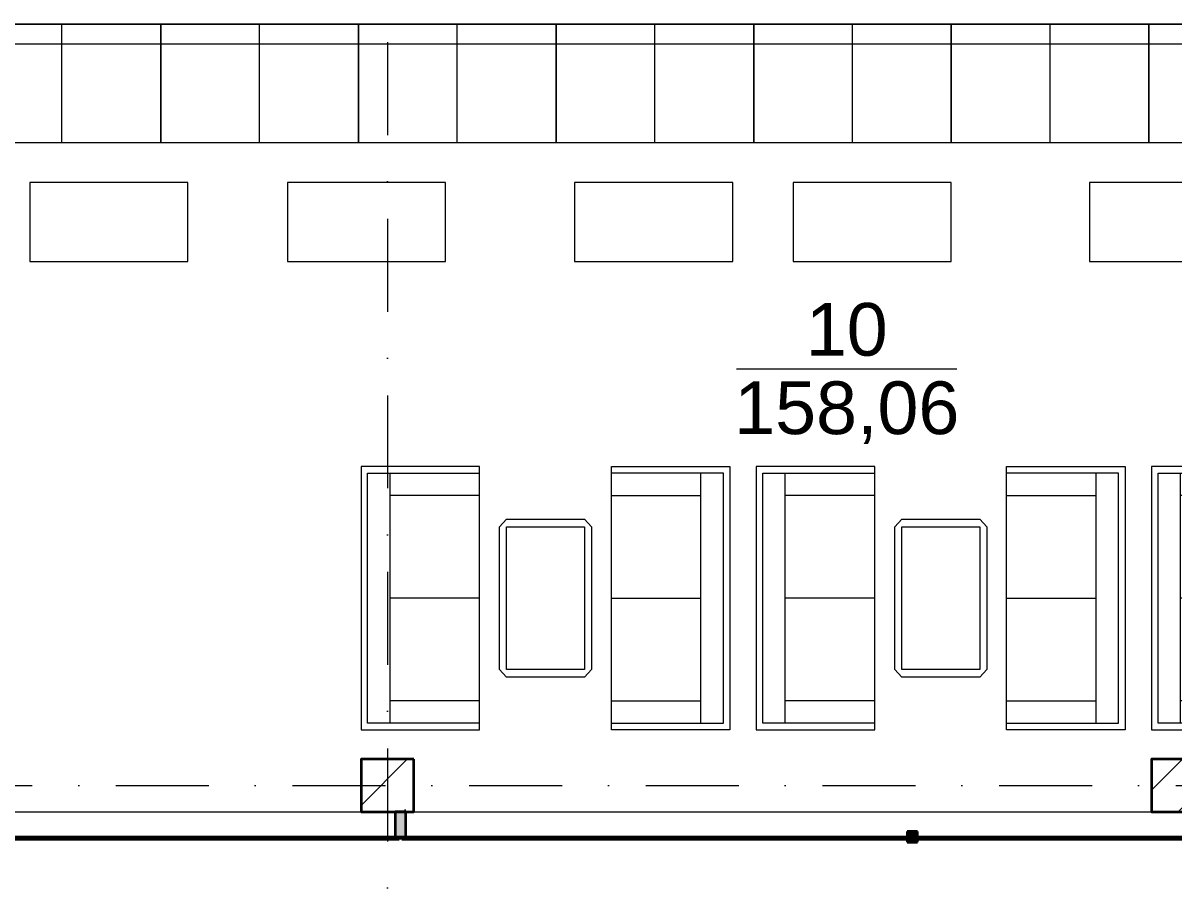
# Model space of a CAD drawing. Header units: millimetres. Extents: x -34838 to 729576, y -214038 to 121482.
# Drawn here: x 593676 to 602412, y -98516 to -91948 of the extents above; entities that cross this region are included whole.
import ezdxf
from ezdxf.enums import TextEntityAlignment as Align

# ---------------------------------------------------------------- set-up
doc = ezdxf.new("R2010")
doc.units = ezdxf.units.MM
doc.header["$MEASUREMENT"] = 0
doc.linetypes.add('Штрихпунктирная', pattern=[1340.555525, 705.555534, -352.777767, 0, -282.222223])
for name, color, linetype in [('А _ ОСІ КООРДИНАЦІЙНІ.3D', 7, 'Continuous'), ('АБ _ 0 _ СТІНИ _ ЗОВНІШНІ .3D', 7, 'Continuous'), ('АБ _ 0 _ СТІНИ _ НАВІСНІ .3D', 7, 'Continuous'), ('АБ _ 1 _ КОЛОНИ _ КБ.3D', 7, 'Continuous'), ('АП _ 0 _ МЕБЛІ .3D', 7, 'Continuous'), ('АП _ ТЕП _ ЗОНИ ПРИМІЩЕНЬ .3D', 7, 'Continuous')]:
    doc.layers.add(name, color=color, linetype=linetype)
for name, color, linetype, lineweight in [('А _ ОСІ КООРДИНАЦІЙНІ.3D_Ном._пера__105', 7, 'Continuous', 13), ('А _ ОСІ КООРДИНАЦІЙНІ.3D_Ном._пера__25', 7, 'Continuous', 0), ('АБ _ 0 _ СТІНИ _ ЗОВНІШНІ .3D_Ном._пера__87', 7, 'Continuous', 13), ('АБ _ 0 _ СТІНИ _ НАВІСНІ .3D_Ном._пера__27', 7, 'Continuous', 35), ('АБ _ 1 _ КОЛОНИ _ КБ.3D_Ном._пера__28', 7, 'Continuous', 35), ('АП _ 0 _ МЕБЛІ .3D_Ном._пера__1', 7, 'Continuous', 13), ('АП _ 0 _ МЕБЛІ .3D_Ном._пера__19', 255, 'Continuous', 13), ('Паспорта Зон ARCHICAD_Ном._пера__5', 7, 'Continuous', 0)]:
    doc.layers.add(name, color=color, linetype=linetype, lineweight=lineweight)
doc.styles.add('СГЕНЕРИР_СТИЛЬ_1', font='Arial.ttf')
pattern_1 = [(45, (518441.76, -97737.7), (-367.6955, 367.6955), []), (45, (518257.9, -97553.85), (-367.6955, 367.6955), [390, -130, 0, -130])]

# ---------------------------------------------------------------- blocks, each defined once
blk = doc.blocks.new('Кафе_10_24_1', base_point=(599928.3, -94573.3))
at = {"layer": 'Паспорта Зон ARCHICAD_Ном._пера__5', "color": 7, "linetype": 'Continuous', "lineweight": 0}
blk.add_line((599092.7, -94573.3), (600764, -94573.3), dxfattribs=at)
at = {"layer": 'Паспорта Зон ARCHICAD_Ном._пера__5', "color": 7, "lineweight": 0, "style": 'СГЕНЕРИР_СТИЛЬ_1'}
for tag, p in [('ROOM_NUMBER', (599928.3, -94273.7)), ('ROOM_AREA', (599928.3, -94869.2))]:
    blk.add_attdef(tag, text='', height=400, dxfattribs=at).set_placement(p, align=Align.MIDDLE_CENTER)
blk = doc.blocks.new('Навесная Стена_5_1', base_point=(518441.8, -97737.7))
at = {"layer": 'АБ _ 0 _ СТІНИ _ НАВІСНІ .3D', "linetype": 'Continuous', "lineweight": 0, "true_color": 0x000000}
for points in [[(596581.8, -98127.7), (596581.8, -97937.7), (596501.8, -97937.7), (596501.8, -98127.7)], [(600465.6, -98167.7), (600465.6, -98087.7), (600385.6, -98087.7), (600385.6, -98167.7)]]:
    blk.add_hatch(color=18, dxfattribs=at).paths.add_polyline_path(points)
at = {"layer": 'АБ _ 0 _ СТІНИ _ НАВІСНІ .3D_Ном._пера__27', "color": 7, "linetype": 'Continuous', "lineweight": 35}
for p, q in [((596581.8, -97937.7), (596501.8, -97937.7)), ((596501.8, -97937.7), (596501.8, -98127.7)), ((596581.8, -98127.7), (596581.8, -97937.7)), ((600465.6, -98087.7), (600385.6, -98087.7)), ((600385.6, -98087.7), (600385.6, -98167.7)), ((600465.6, -98167.7), (600465.6, -98087.7)), ((591651.8, -98127.7), (596531.8, -98127.7)), ((596531.8, -98147.7), (591651.8, -98147.7)), ((596501.8, -98127.7), (596581.8, -98127.7)), ((596531.8, -98127.7), (596531.8, -98147.7)), ((596551.8, -98127.7), (600415.6, -98127.7)), ((596551.8, -98147.7), (596551.8, -98127.7)), ((600415.6, -98147.7), (596551.8, -98147.7)), ((600385.6, -98167.7), (600465.6, -98167.7)), ((600415.6, -98127.7), (600415.6, -98147.7)), ((600435.6, -98127.7), (608191.8, -98127.7)), ((600435.6, -98147.7), (600435.6, -98127.7)), ((608191.8, -98147.7), (600435.6, -98147.7))]:
    blk.add_line(p, q, dxfattribs=at)
blk = doc.blocks.new('Стена_86_1', base_point=(614491.8, -91877.7))
at = {"layer": 'АБ _ 0 _ СТІНИ _ ЗОВНІШНІ .3D_Ном._пера__87', "color": 7, "linetype": 'Continuous', "lineweight": 13, "flags": 128}
blk.add_lwpolyline([(581681.8, -91957.7), (608221.8, -91957.7)], dxfattribs=at)
blk = doc.blocks.new('Колонна_59_1', base_point=(602441.8, -97737.7))
at = {"layer": 'АБ _ 1 _ КОЛОНИ _ КБ.3D', "linetype": 'Continuous', "lineweight": 0, "true_color": 0x000000}
h = blk.add_hatch(dxfattribs=at)
h.set_pattern_fill('М___БЕТОН_АРМОВАНИЙ___З__C0', color=18, style=0, pattern_type=2)
h.set_pattern_definition(pattern_1)
h.paths.add_polyline_path([(602641.8, -97537.7), (602241.8, -97537.7), (602241.8, -97937.7), (602641.8, -97937.7)])
at = {"layer": 'АБ _ 1 _ КОЛОНИ _ КБ.3D_Ном._пера__28', "color": 7, "linetype": 'Continuous', "lineweight": 35, "flags": 128}
blk.add_lwpolyline([(602641.8, -97537.7), (602241.8, -97537.7), (602241.8, -97937.7), (602641.8, -97937.7)], close=True, dxfattribs=at)
blk = doc.blocks.new('Колонна_72_1', base_point=(596441.8, -97737.7))
at = {"layer": 'АБ _ 1 _ КОЛОНИ _ КБ.3D', "linetype": 'Continuous', "lineweight": 0, "true_color": 0x000000}
h = blk.add_hatch(dxfattribs=at)
h.set_pattern_fill('М___БЕТОН_АРМОВАНИЙ___З__C0', color=18, style=0, pattern_type=2)
h.set_pattern_definition(pattern_1)
h.paths.add_polyline_path([(596641.8, -97537.7), (596241.8, -97537.7), (596241.8, -97937.7), (596641.8, -97937.7)])
at = {"layer": 'АБ _ 1 _ КОЛОНИ _ КБ.3D_Ном._пера__28', "color": 7, "linetype": 'Continuous', "lineweight": 35, "flags": 128}
blk.add_lwpolyline([(596641.8, -97537.7), (596241.8, -97537.7), (596241.8, -97937.7), (596641.8, -97937.7)], close=True, dxfattribs=at)
blk = doc.blocks.new('Диван Дизайнерский 01 22')
at = {"layer": 'АП _ 0 _ МЕБЛІ .3D_Ном._пера__1', "color": 7, "linetype": 'Continuous', "lineweight": 13}
for p, q in [((1500, 900), (0, 900)), ((0, 900), (0, 0)), ((750, 0), (750, 900)), ((1500, 0), (1500, 900)), ((0, 750), (1500, 750)), ((0, 0), (1500, 0))]:
    blk.add_line(p, q, dxfattribs=at)
blk = doc.blocks.new('Диван 22')
at = {"layer": 'АП _ 0 _ МЕБЛІ .3D_Ном._пера__1', "color": 7, "linetype": 'Continuous', "lineweight": 13}
for p, q in [((2000, 900), (0, 900)), ((0, 900), (0, 0)), ((2000, 0), (2000, 900)), ((50, 0), (50, 850)), ((50, 850), (1950, 850)), ((1950, 850), (1950, 0)), ((50, 679.9), (1950, 679.9)), ((221.5, 0), (221.5, 679.9)), ((1000, 0), (1000, 679.9)), ((1778.5, 0), (1778.5, 679.9)), ((0, 0), (2000, 0))]:
    blk.add_line(p, q, dxfattribs=at)
blk = doc.blocks.new('Стол Дизайнерский 03 22')
at = {"layer": 'АП _ 0 _ МЕБЛІ .3D_Ном._пера__1', "color": 7, "linetype": 'Continuous', "lineweight": 13}
for p, q in [((57.3, 700), (0, 646.1)), ((1142.7, 700), (57.3, 700)), ((1200, 646.1), (1142.7, 700)), ((0, 646.1), (0, 53.9)), ((1142.7, 646.1), (57.3, 646.1)), ((57.3, 646.1), (57.3, 53.9)), ((1142.7, 53.9), (1142.7, 646.1)), ((1200, 53.9), (1200, 646.1)), ((0, 53.9), (57.3, 0)), ((57.3, 53.9), (1142.7, 53.9)), ((57.3, 0), (1142.7, 0)), ((1142.7, 0), (1200, 53.9))]:
    blk.add_line(p, q, dxfattribs=at)
blk = doc.blocks.new('Стол Обеденный 01 22_4')
at = {"layer": 'АП _ 0 _ МЕБЛІ .3D_Ном._пера__1', "color": 7, "linetype": 'Continuous', "lineweight": 13}
for p, q in [((1200, 600), (0, 600)), ((0, 600), (0, 0)), ((1200, 0), (1200, 600)), ((0, 0), (1200, 0))]:
    blk.add_line(p, q, dxfattribs=at)
at = {"layer": 'АП _ 0 _ МЕБЛІ .3D_Ном._пера__19', "color": 255, "linetype": 'Continuous', "lineweight": 13}
for p, q in [((1200, 600), (0, 600)), ((0, 600), (0, 0)), ((1200, 0), (1200, 600)), ((0, 0), (1200, 0))]:
    blk.add_line(p, q, dxfattribs=at)
blk = doc.blocks.new('Стандартный Маркер Сетки_2')
at = {"layer": 'А _ ОСІ КООРДИНАЦІЙНІ.3D_Ном._пера__105', "color": 7, "linetype": 'Штрихпунктирная', "lineweight": 13}
blk.add_line((500, 0), (99754.182117, 0), dxfattribs=at)
at = {"layer": 'А _ ОСІ КООРДИНАЦІЙНІ.3D_Ном._пера__25', "color": 7, "lineweight": 0, "style": 'СГЕНЕРИР_СТИЛЬ_1'}
blk.add_attdef('AC_MarkerText_1', text='', height=700, dxfattribs=at).set_placement((-1000, 40.005), align=Align.MIDDLE_CENTER)
blk = doc.blocks.new('Стандартный Маркер Сетки_3')
at = {"layer": 'А _ ОСІ КООРДИНАЦІЙНІ.3D_Ном._пера__105', "color": 7, "linetype": 'Штрихпунктирная', "lineweight": 13}
blk.add_line((600, 0), (18299.2, 0), dxfattribs=at)
at = {"layer": 'А _ ОСІ КООРДИНАЦІЙНІ.3D_Ном._пера__25', "color": 7, "lineweight": 0, "style": 'СГЕНЕРИР_СТИЛЬ_1'}
blk.add_attdef('AC_MarkerText_1', text='', height=700, rotation=90, dxfattribs=at).set_placement((19899.2, 40), align=Align.MIDDLE_CENTER)

msp = doc.modelspace()

# ---------------------------------------------------------------- linework, layer by layer
at = {"layer": 'АП _ ТЕП _ ЗОНИ ПРИМІЩЕНЬ .3D', "color": 254, "linetype": 'Continuous', "lineweight": 0, "true_color": 0xddc2d0, "flags": 128}
msp.add_lwpolyline([(590641.8, -97937.3), (596241.8, -97937.3), (596241.8, -97537.7), (596641.8, -97537.7), (596641.8, -97937.3), (602241.8, -97937.3), (602241.8, -97537.7), (602641.8, -97537.7), (602641.8, -97937.3), (603241.8, -97937.3), (603241.8, -97937), (607641.8, -97937), (607641.8, -97937.3), (608241.8, -97937.3), (608241.8, -97936.8), (608221.8, -97936.8), (608221.8, -91957.7), (581681.8, -91957.7)], dxfattribs=at)

# ---------------------------------------------------------------- block references
at = {"layer": 'АБ _ 0 _ СТІНИ _ ЗОВНІШНІ .3D', "color": 7, "lineweight": 20}
msp.add_blockref('Стена_86_1', (614491.8, -91877.7), dxfattribs=at)
at = {"layer": 'АП _ 0 _ МЕБЛІ .3D', "color": 7, "linetype": 'Continuous', "lineweight": 13, "xscale": -1, "zscale": 1000}
for p in [(594721.8, -92857.7), (596221.8, -92857.7), (597721.8, -92857.7), (599221.8, -92857.7), (600721.8, -92857.7), (602221.8, -92857.7), (603721.8, -92857.7)]:
    msp.add_blockref('Диван Дизайнерский 01 22', p, dxfattribs=at)
at = {"layer": 'АП _ 0 _ МЕБЛІ .3D', "color": 7, "linetype": 'Continuous', "lineweight": 13, "zscale": 1000, "rotation": 180}
for p in [(594927.4, -93157.7), (596883.9, -93157.7), (599062.6, -93157.7), (600721.8, -93157.7), (602971.8, -93157.7)]:
    msp.add_blockref('Стол Обеденный 01 22_4', p, dxfattribs=at)
at = {"layer": 'АП _ 0 _ МЕБЛІ .3D', "color": 7, "linetype": 'Continuous', "lineweight": 60, "zscale": 1000, "rotation": 90}
for p in [(597141.8, -97314.9), (600141.8, -97314.9), (603141.8, -97314.9)]:
    msp.add_blockref('Диван 22', p, dxfattribs=at)
at = {"layer": 'АП _ 0 _ МЕБЛІ .3D', "color": 7, "linetype": 'Continuous', "lineweight": 60, "xscale": -1, "zscale": 1000, "rotation": 270}
for name, p in [('Диван 22', (598141.8, -97314.9)), ('Диван 22', (601141.8, -97314.9)), ('Стол Дизайнерский 03 22', (597291.9, -96914.9)), ('Стол Дизайнерский 03 22', (600291.9, -96914.9))]:
    msp.add_blockref(name, p, dxfattribs=at)
at = {"layer": 'АП _ ТЕП _ ЗОНИ ПРИМІЩЕНЬ .3D', "color": 7, "linetype": 'Continuous', "lineweight": 0}
msp.add_blockref('Кафе_10_24_1', (599928.3, -94573.3), dxfattribs=at).add_auto_attribs({'ROOM_NUMBER': '10', 'ROOM_AREA': '158,06'})

# ---------------------------------------------------------------- next in the draw order: block references
at = {"layer": 'АБ _ 0 _ СТІНИ _ НАВІСНІ .3D', "linetype": 'Continuous', "lineweight": 0}
msp.add_blockref('Навесная Стена_5_1', (518441.8, -97737.7), dxfattribs=at)

# ---------------------------------------------------------------- next in the draw order: block references
at = {"layer": 'А _ ОСІ КООРДИНАЦІЙНІ.3D', "color": 7, "linetype": 'Continuous', "lineweight": 60, "zscale": 1000, "rotation": 270}
msp.add_blockref('Стандартный Маркер Сетки_3', (596441.8, -84790.6), dxfattribs=at)
at = {"layer": 'А _ ОСІ КООРДИНАЦІЙНІ.3D', "color": 7, "linetype": 'Continuous', "lineweight": 60, "zscale": 1000}
msp.add_blockref('Стандартный Маркер Сетки_2', (513441.8, -97737.7), dxfattribs=at)
at = {"layer": 'АБ _ 1 _ КОЛОНИ _ КБ.3D', "color": 7, "lineweight": 35}
for name, p in [('Колонна_72_1', (596441.8, -97737.7)), ('Колонна_59_1', (602441.8, -97737.7))]:
    msp.add_blockref(name, p, dxfattribs=at)

doc.saveas('drawing.dxf')
